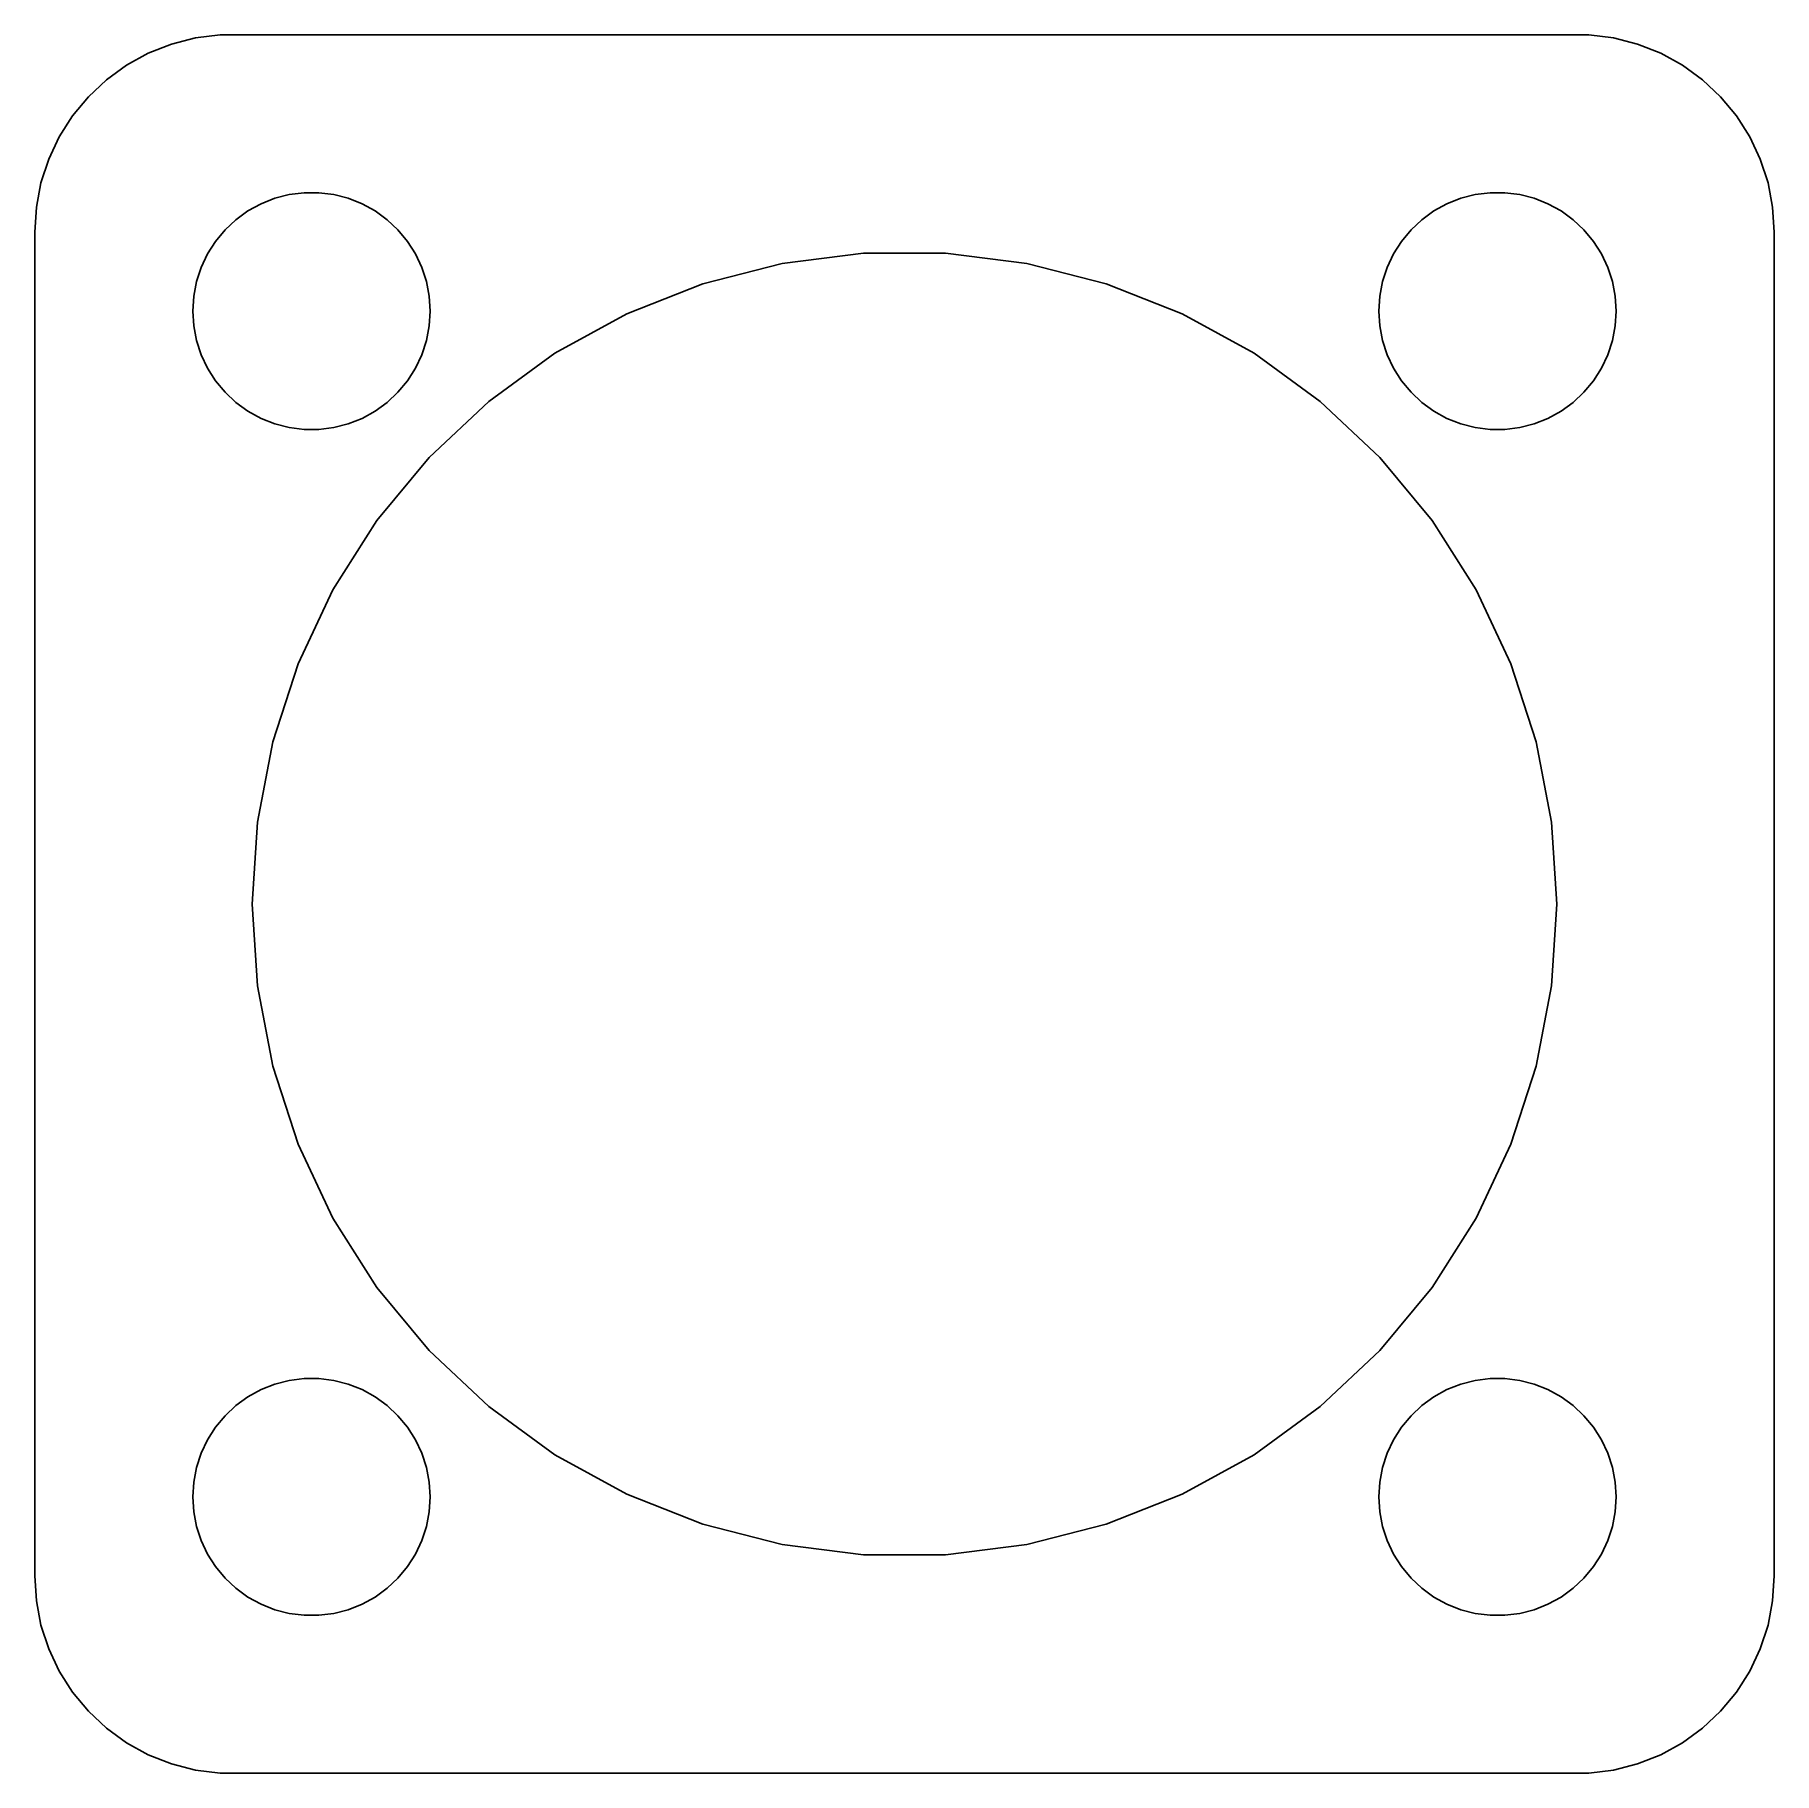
# Model space of a CAD drawing. Header units: metres. Extents: x -22 to 22, y 32 to 76.
import ezdxf

# ---------------------------------------------------------------- set-up
doc = ezdxf.new("R2010")
doc.units = ezdxf.units.M

msp = doc.modelspace()

# ---------------------------------------------------------------- linework, layer by layer
for p, q in [((-18.5451, 75.7553), (-19.1289, 75.5241)), ((-17.9369, 75.9114), (-18.5451, 75.7553)), ((-17.3139, 75.9901), (-17.9369, 75.9114)), ((17.3139, 75.9901), (-17.3139, 75.9901)), ((17.9369, 75.9114), (17.3139, 75.9901)), ((18.5451, 75.7553), (17.9369, 75.9114)), ((19.1289, 75.5241), (18.5451, 75.7553)), ((-19.1289, 75.5241), (-19.6791, 75.2216)), ((19.6791, 75.2216), (19.1289, 75.5241)), ((-20.1871, 74.8526), (-20.6448, 74.4227)), ((-19.6791, 75.2216), (-20.1871, 74.8526)), ((20.1871, 74.8526), (19.6791, 75.2216)), ((20.6448, 74.4227), (20.1871, 74.8526)), ((-20.6448, 74.4227), (-21.0451, 73.9389)), ((21.0451, 73.9389), (20.6448, 74.4227)), ((-21.0451, 73.9389), (-21.3815, 73.4088)), ((21.3815, 73.4088), (21.0451, 73.9389)), ((-21.3815, 73.4088), (-21.6489, 72.8406)), ((21.6489, 72.8406), (21.3815, 73.4088)), ((-21.6489, 72.8406), (-21.8429, 72.2434)), ((21.8429, 72.2434), (21.6489, 72.8406)), ((-21.8429, 72.2434), (-21.9606, 71.6267)), ((21.9606, 71.6267), (21.8429, 72.2434)), ((-16.2773, 71.7145), (-15.927, 71.8532)), ((-15.927, 71.8532), (-15.5621, 71.9469)), ((-15.5621, 71.9469), (-15.1884, 71.9941)), ((-15.1884, 71.9941), (-14.8116, 71.9941)), ((-14.8116, 71.9941), (-14.4379, 71.9469)), ((-14.4379, 71.9469), (-14.0729, 71.8532)), ((-14.0729, 71.8532), (-13.7227, 71.7145)), ((13.7227, 71.7145), (14.0729, 71.8532)), ((14.0729, 71.8532), (14.4379, 71.9469)), ((14.4379, 71.9469), (14.8116, 71.9941)), ((14.8116, 71.9941), (15.1884, 71.9941)), ((15.1884, 71.9941), (15.5621, 71.9469)), ((15.5621, 71.9469), (15.927, 71.8532)), ((15.927, 71.8532), (16.2773, 71.7145)), ((-21.9606, 71.6267), (-22, 71)), ((-17.1869, 71.0536), (-16.9123, 71.3115)), ((-16.9123, 71.3115), (-16.6075, 71.533)), ((-16.6075, 71.533), (-16.2773, 71.7145)), ((-13.7227, 71.7145), (-13.3925, 71.533)), ((-13.3925, 71.533), (-13.0877, 71.3115)), ((-13.0877, 71.3115), (-12.8131, 71.0536)), ((12.8131, 71.0536), (13.0877, 71.3115)), ((13.0877, 71.3115), (13.3925, 71.533)), ((13.3925, 71.533), (13.7227, 71.7145)), ((16.2773, 71.7145), (16.6075, 71.533)), ((16.6075, 71.533), (16.9123, 71.3115)), ((16.9123, 71.3115), (17.1869, 71.0536)), ((22, 71), (21.9606, 71.6267)), ((-22, 71), (-22, 37)), ((-17.427, 70.7634), (-17.1869, 71.0536)), ((-12.8131, 71.0536), (-12.5729, 70.7634)), ((12.5729, 70.7634), (12.8131, 71.0536)), ((17.1869, 71.0536), (17.427, 70.7634)), ((22, 37), (22, 71)), ((-17.7893, 70.1044), (-17.6289, 70.4453)), ((-17.6289, 70.4453), (-17.427, 70.7634)), ((-12.5729, 70.7634), (-12.3711, 70.4453)), ((-12.3711, 70.4453), (-12.2107, 70.1044)), ((-3.09178, 70.2077), (-1.03604, 70.4674)), ((-1.03604, 70.4674), (1.03604, 70.4674)), ((1.03604, 70.4674), (3.09178, 70.2077)), ((12.2107, 70.1044), (12.3711, 70.4453)), ((12.3711, 70.4453), (12.5729, 70.7634)), ((17.427, 70.7634), (17.6289, 70.4453)), ((17.6289, 70.4453), (17.7893, 70.1044)), ((-17.9057, 69.7461), (-17.7893, 70.1044)), ((-12.2107, 70.1044), (-12.0942, 69.7461)), ((-5.09877, 69.6924), (-3.09178, 70.2077)), ((3.09178, 70.2077), (5.09877, 69.6924)), ((12.0942, 69.7461), (12.2107, 70.1044)), ((17.7893, 70.1044), (17.9057, 69.7461)), ((-17.9763, 69.376), (-17.9057, 69.7461)), ((-12.0942, 69.7461), (-12.0237, 69.376)), ((-7.02534, 68.9296), (-5.09877, 69.6924)), ((5.09877, 69.6924), (7.02534, 68.9296)), ((12.0237, 69.376), (12.0942, 69.7461)), ((17.9057, 69.7461), (17.9763, 69.376)), ((-18, 69), (-17.9763, 69.376)), ((-12.0237, 69.376), (-12, 69)), ((12, 69), (12.0237, 69.376)), ((17.9763, 69.376), (18, 69)), ((-17.9763, 68.624), (-18, 69)), ((-12, 69), (-12.0237, 68.624)), ((-8.84114, 67.9314), (-7.02534, 68.9296)), ((7.02534, 68.9296), (8.84114, 67.9314)), ((12.0237, 68.624), (12, 69)), ((18, 69), (17.9763, 68.624)), ((-17.9057, 68.2539), (-17.9763, 68.624)), ((-17.7893, 67.8956), (-17.9057, 68.2539)), ((-12.0942, 68.2539), (-12.2107, 67.8956)), ((-12.0237, 68.624), (-12.0942, 68.2539)), ((12.0942, 68.2539), (12.0237, 68.624)), ((12.2107, 67.8956), (12.0942, 68.2539)), ((17.9057, 68.2539), (17.7893, 67.8956)), ((17.9763, 68.624), (17.9057, 68.2539)), ((-17.6289, 67.5547), (-17.7893, 67.8956)), ((-12.2107, 67.8956), (-12.3711, 67.5547)), ((-10.5175, 66.7135), (-8.84114, 67.9314)), ((8.84114, 67.9314), (10.5175, 66.7135)), ((12.3711, 67.5547), (12.2107, 67.8956)), ((17.7893, 67.8956), (17.6289, 67.5547)), ((-17.427, 67.2366), (-17.6289, 67.5547)), ((-12.3711, 67.5547), (-12.5729, 67.2366)), ((12.5729, 67.2366), (12.3711, 67.5547)), ((17.6289, 67.5547), (17.427, 67.2366)), ((-17.1869, 66.9464), (-17.427, 67.2366)), ((-16.9123, 66.6884), (-17.1869, 66.9464)), ((-12.8131, 66.9464), (-13.0877, 66.6884)), ((-12.5729, 67.2366), (-12.8131, 66.9464)), ((12.8131, 66.9464), (12.5729, 67.2366)), ((13.0877, 66.6884), (12.8131, 66.9464)), ((17.1869, 66.9464), (16.9123, 66.6884)), ((17.427, 67.2366), (17.1869, 66.9464)), ((-16.6075, 66.467), (-16.9123, 66.6884)), ((-16.2773, 66.2855), (-16.6075, 66.467)), ((-13.3925, 66.467), (-13.7227, 66.2855)), ((-13.0877, 66.6884), (-13.3925, 66.467)), ((-12.028, 65.295), (-10.5175, 66.7135)), ((10.5175, 66.7135), (12.028, 65.295)), ((13.3925, 66.467), (13.0877, 66.6884)), ((13.7227, 66.2855), (13.3925, 66.467)), ((16.6075, 66.467), (16.2773, 66.2855)), ((16.9123, 66.6884), (16.6075, 66.467)), ((-15.927, 66.1468), (-16.2773, 66.2855)), ((-15.5621, 66.0531), (-15.927, 66.1468)), ((-15.1884, 66.0059), (-15.5621, 66.0531)), ((-14.8116, 66.0059), (-15.1884, 66.0059)), ((-14.4379, 66.0531), (-14.8116, 66.0059)), ((-14.0729, 66.1468), (-14.4379, 66.0531)), ((-13.7227, 66.2855), (-14.0729, 66.1468)), ((14.0729, 66.1468), (13.7227, 66.2855)), ((14.4379, 66.0531), (14.0729, 66.1468)), ((14.8116, 66.0059), (14.4379, 66.0531)), ((15.1884, 66.0059), (14.8116, 66.0059)), ((15.5621, 66.0531), (15.1884, 66.0059)), ((15.927, 66.1468), (15.5621, 66.0531)), ((16.2773, 66.2855), (15.927, 66.1468)), ((-13.3488, 63.6985), (-12.028, 65.295)), ((12.028, 65.295), (13.3488, 63.6985)), ((-14.459, 61.9489), (-13.3488, 63.6985)), ((13.3488, 63.6985), (14.459, 61.9489)), ((-15.3413, 60.0741), (-14.459, 61.9489)), ((14.459, 61.9489), (15.3413, 60.0741)), ((-15.9816, 58.1034), (-15.3413, 60.0741)), ((15.3413, 60.0741), (15.9816, 58.1034)), ((-16.3699, 56.068), (-15.9816, 58.1034)), ((15.9816, 58.1034), (16.3699, 56.068)), ((-16.5, 54), (-16.3699, 56.068)), ((16.3699, 56.068), (16.5, 54)), ((-16.3699, 51.932), (-16.5, 54)), ((16.5, 54), (16.3699, 51.932)), ((-15.9816, 49.8966), (-16.3699, 51.932)), ((16.3699, 51.932), (15.9816, 49.8966)), ((-15.3413, 47.9259), (-15.9816, 49.8966)), ((15.9816, 49.8966), (15.3413, 47.9259)), ((-14.459, 46.0511), (-15.3413, 47.9259)), ((15.3413, 47.9259), (14.459, 46.0511)), ((-13.3488, 44.3015), (-14.459, 46.0511)), ((14.459, 46.0511), (13.3488, 44.3015)), ((-12.028, 42.705), (-13.3488, 44.3015)), ((13.3488, 44.3015), (12.028, 42.705)), ((-10.5175, 41.2865), (-12.028, 42.705)), ((12.028, 42.705), (10.5175, 41.2865)), ((-16.2773, 41.7145), (-15.927, 41.8532)), ((-15.927, 41.8532), (-15.5621, 41.9469)), ((-15.5621, 41.9469), (-15.1884, 41.9941)), ((-15.1884, 41.9941), (-14.8116, 41.9941)), ((-14.8116, 41.9941), (-14.4379, 41.9469)), ((-14.4379, 41.9469), (-14.0729, 41.8532)), ((-14.0729, 41.8532), (-13.7227, 41.7145)), ((13.7227, 41.7145), (14.0729, 41.8532)), ((14.0729, 41.8532), (14.4379, 41.9469)), ((14.4379, 41.9469), (14.8116, 41.9941)), ((14.8116, 41.9941), (15.1884, 41.9941)), ((15.1884, 41.9941), (15.5621, 41.9469)), ((15.5621, 41.9469), (15.927, 41.8532)), ((15.927, 41.8532), (16.2773, 41.7145)), ((-16.9123, 41.3116), (-16.6075, 41.533)), ((-16.6075, 41.533), (-16.2773, 41.7145)), ((-13.7227, 41.7145), (-13.3925, 41.533)), ((-13.3925, 41.533), (-13.0877, 41.3116)), ((13.0877, 41.3116), (13.3925, 41.533)), ((13.3925, 41.533), (13.7227, 41.7145)), ((16.2773, 41.7145), (16.6075, 41.533)), ((16.6075, 41.533), (16.9123, 41.3116)), ((-17.427, 40.7634), (-17.1869, 41.0536)), ((-17.1869, 41.0536), (-16.9123, 41.3116)), ((-13.0877, 41.3116), (-12.8131, 41.0536)), ((-12.8131, 41.0536), (-12.5729, 40.7634)), ((-8.84114, 40.0686), (-10.5175, 41.2865)), ((10.5175, 41.2865), (8.84114, 40.0686)), ((12.5729, 40.7634), (12.8131, 41.0536)), ((12.8131, 41.0536), (13.0877, 41.3116)), ((16.9123, 41.3116), (17.1869, 41.0536)), ((17.1869, 41.0536), (17.427, 40.7634)), ((-17.6289, 40.4453), (-17.427, 40.7634)), ((-12.5729, 40.7634), (-12.3711, 40.4453)), ((12.3711, 40.4453), (12.5729, 40.7634)), ((17.427, 40.7634), (17.6289, 40.4453)), ((-17.9057, 39.7461), (-17.7893, 40.1044)), ((-17.7893, 40.1044), (-17.6289, 40.4453)), ((-12.3711, 40.4453), (-12.2107, 40.1044)), ((-12.2107, 40.1044), (-12.0942, 39.7461)), ((-7.02534, 39.0704), (-8.84114, 40.0686)), ((8.84114, 40.0686), (7.02534, 39.0704)), ((12.0942, 39.7461), (12.2107, 40.1044)), ((12.2107, 40.1044), (12.3711, 40.4453)), ((17.6289, 40.4453), (17.7893, 40.1044)), ((17.7893, 40.1044), (17.9057, 39.7461)), ((-17.9763, 39.376), (-17.9057, 39.7461)), ((-12.0942, 39.7461), (-12.0237, 39.376)), ((12.0237, 39.376), (12.0942, 39.7461)), ((17.9057, 39.7461), (17.9763, 39.376)), ((-18, 39), (-17.9763, 39.376)), ((-12.0237, 39.376), (-12, 39)), ((12, 39), (12.0237, 39.376)), ((17.9763, 39.376), (18, 39)), ((-17.9763, 38.624), (-18, 39)), ((-12, 39), (-12.0237, 38.624)), ((-5.09877, 38.3076), (-7.02534, 39.0704)), ((7.02534, 39.0704), (5.09877, 38.3076)), ((12.0237, 38.624), (12, 39)), ((18, 39), (17.9763, 38.624)), ((-17.9057, 38.2539), (-17.9763, 38.624)), ((-12.0237, 38.624), (-12.0942, 38.2539)), ((-3.09178, 37.7923), (-5.09877, 38.3076)), ((5.09877, 38.3076), (3.09178, 37.7923)), ((12.0942, 38.2539), (12.0237, 38.624)), ((17.9763, 38.624), (17.9057, 38.2539)), ((-17.7893, 37.8956), (-17.9057, 38.2539)), ((-17.6289, 37.5547), (-17.7893, 37.8956)), ((-12.2107, 37.8956), (-12.3711, 37.5547)), ((-12.0942, 38.2539), (-12.2107, 37.8956)), ((12.2107, 37.8956), (12.0942, 38.2539)), ((12.3711, 37.5547), (12.2107, 37.8956)), ((17.7893, 37.8956), (17.6289, 37.5547)), ((17.9057, 38.2539), (17.7893, 37.8956)), ((-17.427, 37.2366), (-17.6289, 37.5547)), ((-12.3711, 37.5547), (-12.5729, 37.2366)), ((-1.03604, 37.5326), (-3.09178, 37.7923)), ((1.03604, 37.5326), (-1.03604, 37.5326)), ((3.09178, 37.7923), (1.03604, 37.5326)), ((12.5729, 37.2366), (12.3711, 37.5547)), ((17.6289, 37.5547), (17.427, 37.2366)), ((-22, 37), (-21.9606, 36.3733)), ((-17.1869, 36.9464), (-17.427, 37.2366)), ((-12.5729, 37.2366), (-12.8131, 36.9464)), ((12.8131, 36.9464), (12.5729, 37.2366)), ((17.427, 37.2366), (17.1869, 36.9464)), ((21.9606, 36.3733), (22, 37)), ((-16.9123, 36.6885), (-17.1869, 36.9464)), ((-16.6075, 36.467), (-16.9123, 36.6885)), ((-13.0877, 36.6885), (-13.3925, 36.467)), ((-12.8131, 36.9464), (-13.0877, 36.6885)), ((13.0877, 36.6885), (12.8131, 36.9464)), ((13.3925, 36.467), (13.0877, 36.6885)), ((16.9123, 36.6885), (16.6075, 36.467)), ((17.1869, 36.9464), (16.9123, 36.6885)), ((-21.9606, 36.3733), (-21.8429, 35.7566)), ((-16.2773, 36.2855), (-16.6075, 36.467)), ((-15.927, 36.1468), (-16.2773, 36.2855)), ((-15.5621, 36.0531), (-15.927, 36.1468)), ((-14.0729, 36.1468), (-14.4379, 36.0531)), ((-13.7227, 36.2855), (-14.0729, 36.1468)), ((-13.3925, 36.467), (-13.7227, 36.2855)), ((13.7227, 36.2855), (13.3925, 36.467)), ((14.0729, 36.1468), (13.7227, 36.2855)), ((14.4379, 36.0531), (14.0729, 36.1468)), ((15.927, 36.1468), (15.5621, 36.0531)), ((16.2773, 36.2855), (15.927, 36.1468)), ((16.6075, 36.467), (16.2773, 36.2855)), ((21.8429, 35.7566), (21.9606, 36.3733)), ((-21.8429, 35.7566), (-21.6489, 35.1594)), ((-15.1884, 36.0059), (-15.5621, 36.0531)), ((-14.8116, 36.0059), (-15.1884, 36.0059)), ((-14.4379, 36.0531), (-14.8116, 36.0059)), ((14.8116, 36.0059), (14.4379, 36.0531)), ((15.1884, 36.0059), (14.8116, 36.0059)), ((15.5621, 36.0531), (15.1884, 36.0059)), ((21.6489, 35.1594), (21.8429, 35.7566)), ((-21.6489, 35.1594), (-21.3815, 34.5912)), ((21.3815, 34.5912), (21.6489, 35.1594)), ((-21.3815, 34.5912), (-21.0451, 34.0611)), ((21.0451, 34.0611), (21.3815, 34.5912)), ((-21.0451, 34.0611), (-20.6448, 33.5773)), ((20.6448, 33.5773), (21.0451, 34.0611)), ((-20.6448, 33.5773), (-20.1871, 33.1474)), ((20.1871, 33.1474), (20.6448, 33.5773)), ((-20.1871, 33.1474), (-19.6791, 32.7784)), ((19.6791, 32.7784), (20.1871, 33.1474)), ((-19.6791, 32.7784), (-19.1289, 32.4759)), ((19.1289, 32.4759), (19.6791, 32.7784)), ((-19.1289, 32.4759), (-18.5451, 32.2447)), ((-18.5451, 32.2447), (-17.9369, 32.0886)), ((17.9369, 32.0886), (18.5451, 32.2447)), ((18.5451, 32.2447), (19.1289, 32.4759)), ((-17.9369, 32.0886), (-17.3139, 32.0099)), ((-17.3139, 32.0099), (17.3139, 32.0099)), ((17.3139, 32.0099), (17.9369, 32.0886))]:
    msp.add_line(p, q)

doc.saveas('drawing.dxf')
